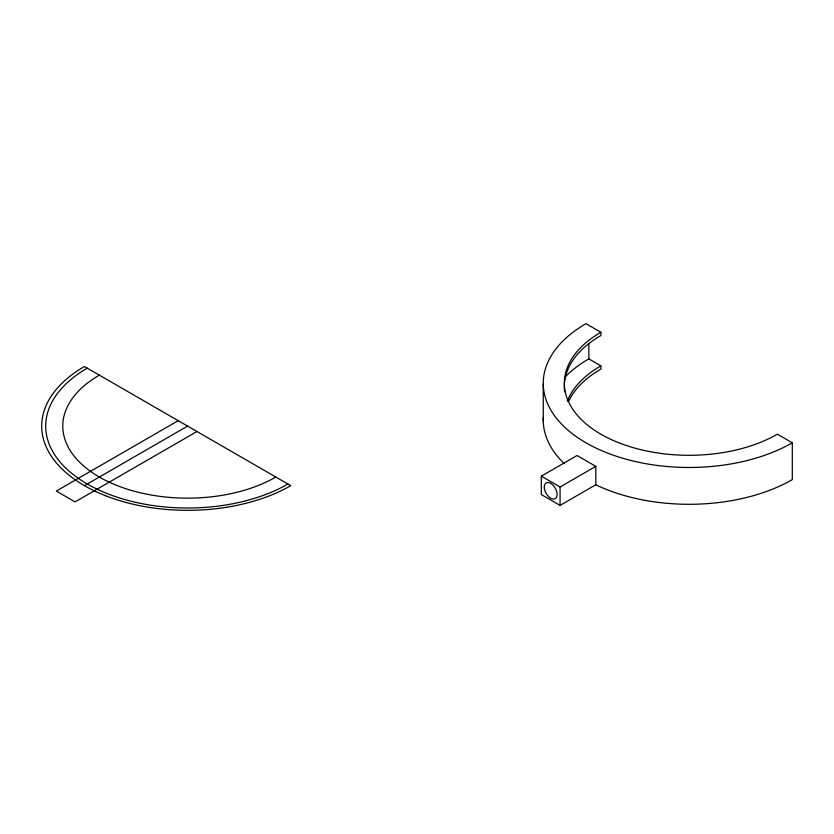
<?xml version="1.0" encoding="UTF-8"?>
<svg xmlns="http://www.w3.org/2000/svg" width="834" height="834" viewBox="0 0 834 834"><rect width="100%" height="100%" fill="white"/><g stroke="black" fill="none" stroke-linecap="round" stroke-linejoin="round"><path stroke-width="1.25" d="M87.278 368.19L85.183 369.399A141.884 81.92 0 0 0 68.596 470.71C80.731 481.416 95.243 489.099 110.307 494.791A141.884 81.92 0 0 0 285.791 485.221L287.886 484.001M99.35 375.154L97.505 376.228A124.808 72.058 0 0 0 80.158 462.776C92.459 474.65 108.013 482.584 124.058 488.119A124.808 72.058 0 0 0 273.969 478.101L275.814 477.038M178.205 420.68L56.305 491.059L75.07 501.891L196.96 431.512M84.442 485.649L187.587 426.101M564.67 391.761A124.808 72.058 0 0 1 599.062 336.613L600.907 335.549L600.907 332.297L599.062 333.36A124.808 72.058 0 0 0 600.887 434.191A124.808 72.058 0 0 0 775.526 435.244L777.371 434.18L792.3 442.802L792.3 479.613A145.887 84.234 0 0 1 597.321 485.513L595.799 484.773L560.073 505.404L541.318 494.572L541.318 476.162L577.045 455.531L595.799 466.362L595.799 484.773M568.59 401.404A124.808 72.058 0 0 1 599.062 370.181L600.907 369.118L600.907 365.865L588.835 358.901L586.729 360.111A141.884 81.92 0 0 0 565.525 376.593M600.907 365.865L599.062 366.939A124.808 72.058 0 0 0 567.339 401.091M541.318 476.162L560.073 486.993L595.799 466.362M600.907 332.297L585.979 323.675A145.887 84.234 0 0 0 583.842 441.54L588.158 444.032A145.887 84.234 0 0 0 792.3 442.802M588.835 343.733L588.835 358.901M560.073 486.993L560.073 505.404M543.257 384.12L543.257 420.941M564.347 463.694A145.887 84.234 0 0 1 543.32 417.407M105.584 495.761C91.698 490.277 78.365 483.094 66.918 473.441A145.887 84.234 0 0 1 84.422 366.533L290.743 485.659A145.887 84.234 0 0 1 105.584 495.761M544.3 487.869A9.08 5.244 60 0 0 554.464 498.961A9.08 5.244 60 0 0 553.307 485.513A9.08 5.244 60 0 0 544.3 487.869"/></g></svg>
